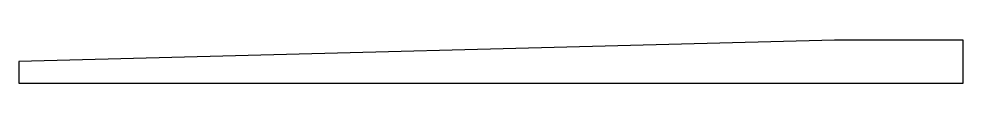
# Model space of a CAD drawing. Extents: x 0 to 44, y 0 to 2.
import ezdxf

# ---------------------------------------------------------------- set-up
doc = ezdxf.new("R2010")
doc.units = 0
doc.layers.get('0').update_dxf_attribs({"linetype": 'CONTINUOUS'})

msp = doc.modelspace()

# ---------------------------------------------------------------- linework, layer by layer
msp.add_lwpolyline([(44, 1.998), (38, 1.998), (0, 0.998), (0, -0.002), (44, -0.002)], close=True)

doc.saveas('drawing.dxf')
